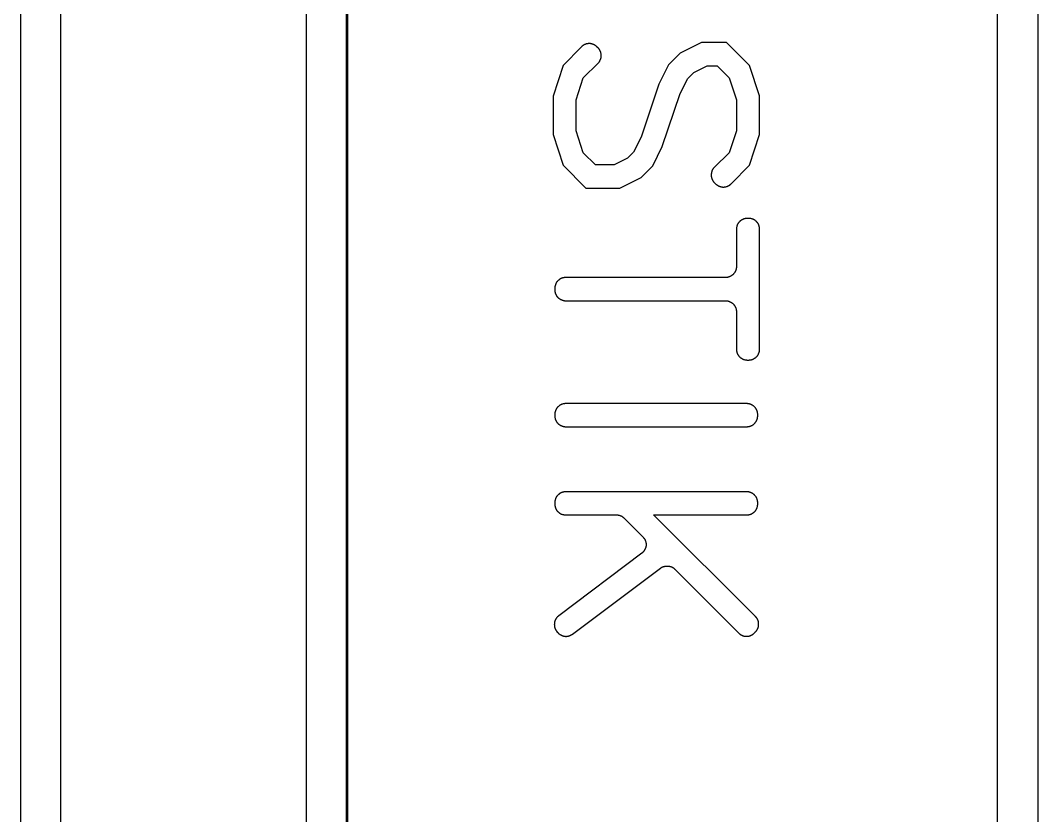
# Model space of a CAD drawing. Header units: millimetres. Extents: x 1422 to 6060, y -58 to 3182.
# Drawn here: x 3593.7 to 3719.1, y 373.4 to 471.4 of the extents above; entities that cross this region are included whole.
import ezdxf

# ---------------------------------------------------------------- set-up
doc = ezdxf.new("R2010")
doc.units = ezdxf.units.MM
doc.header["$MEASUREMENT"] = 0
doc.layers.add('Utwórz2D linie widoczne', color=7, linetype='Continuous', true_color=0x000000)

msp = doc.modelspace()

# ---------------------------------------------------------------- linework, layer by layer
at = {"layer": 'Utwórz2D linie widoczne'}
for p, q in [((3714.06, 650.34), (3714.06, 280.34)), ((3719.06, 650.34), (3719.06, 280.34)), ((3628.91, 632.34), (3628.91, 298.34)), ((3633.91, 298.34), (3633.91, 632.34)), ((3634.06, 298.34), (3634.06, 632.34)), ((3593.71, 587.34), (3593.71, 343.34)), ((3598.71, 343.34), (3598.71, 587.34)), ((3662.84, 468.14), (3660.58, 465.84)), ((3662.88, 468.17), (3662.84, 468.14)), ((3662.91, 468.2), (3662.88, 468.17)), ((3662.95, 468.23), (3662.91, 468.2)), ((3662.98, 468.26), (3662.95, 468.23)), ((3663.02, 468.29), (3662.98, 468.26)), ((3663.06, 468.31), (3663.02, 468.29)), ((3663.1, 468.34), (3663.06, 468.31)), ((3663.14, 468.36), (3663.1, 468.34)), ((3663.18, 468.38), (3663.14, 468.36)), ((3663.22, 468.4), (3663.18, 468.38)), ((3663.26, 468.42), (3663.22, 468.4)), ((3663.3, 468.44), (3663.26, 468.42)), ((3663.35, 468.46), (3663.3, 468.44)), ((3663.39, 468.47), (3663.35, 468.46)), ((3663.44, 468.49), (3663.39, 468.47)), ((3663.48, 468.5), (3663.44, 468.49)), ((3663.53, 468.51), (3663.48, 468.5)), ((3663.57, 468.52), (3663.53, 468.51)), ((3663.62, 468.52), (3663.57, 468.52)), ((3663.66, 468.53), (3663.62, 468.52)), ((3663.71, 468.53), (3663.66, 468.53)), ((3663.76, 468.53), (3663.71, 468.53)), ((3663.8, 468.53), (3663.76, 468.53)), ((3663.85, 468.53), (3663.8, 468.53)), ((3663.9, 468.53), (3663.85, 468.53)), ((3663.94, 468.53), (3663.9, 468.53)), ((3663.99, 468.52), (3663.94, 468.53)), ((3664.03, 468.51), (3663.99, 468.52)), ((3664.08, 468.5), (3664.03, 468.51)), ((3664.13, 468.49), (3664.08, 468.5)), ((3664.17, 468.48), (3664.13, 468.49)), ((3664.21, 468.47), (3664.17, 468.48)), ((3664.26, 468.45), (3664.21, 468.47)), ((3664.3, 468.44), (3664.26, 468.45)), ((3664.34, 468.42), (3664.3, 468.44)), ((3664.39, 468.4), (3664.34, 468.42)), ((3664.43, 468.38), (3664.39, 468.4)), ((3664.47, 468.36), (3664.43, 468.38)), ((3664.51, 468.33), (3664.47, 468.36)), ((3664.55, 468.31), (3664.51, 468.33)), ((3664.59, 468.28), (3664.55, 468.31)), ((3664.62, 468.25), (3664.59, 468.28)), ((3664.66, 468.22), (3664.62, 468.25)), ((3664.69, 468.19), (3664.66, 468.22)), ((3664.73, 468.16), (3664.69, 468.19)), ((3664.87, 468.02), (3664.73, 468.16)), ((3664.91, 467.99), (3664.87, 468.02)), ((3664.94, 467.95), (3664.91, 467.99)), ((3664.97, 467.92), (3664.94, 467.95)), ((3665, 467.88), (3664.97, 467.92)), ((3665.03, 467.85), (3665, 467.88)), ((3665.05, 467.81), (3665.03, 467.85)), ((3665.08, 467.77), (3665.05, 467.81)), ((3665.1, 467.73), (3665.08, 467.77)), ((3665.13, 467.69), (3665.1, 467.73)), ((3665.15, 467.65), (3665.13, 467.69)), ((3665.17, 467.6), (3665.15, 467.65)), ((3665.19, 467.56), (3665.17, 467.6)), ((3665.2, 467.52), (3665.19, 467.56)), ((3677.65, 468.66), (3674.99, 467.36)), ((3680.73, 468.66), (3677.65, 468.66)), ((3683.54, 465.85), (3680.73, 468.66)), ((3665.04, 466.27), (3665.06, 466.31)), ((3665.06, 466.31), (3665.09, 466.35)), ((3665.09, 466.35), (3665.11, 466.39)), ((3665.11, 466.39), (3665.13, 466.43)), ((3665.13, 466.43), (3665.16, 466.48)), ((3665.16, 466.48), (3665.17, 466.52)), ((3665.17, 466.52), (3665.19, 466.56)), ((3665.19, 466.56), (3665.21, 466.6)), ((3665.22, 467.47), (3665.2, 467.52)), ((3665.21, 466.6), (3665.22, 466.65)), ((3665.23, 467.43), (3665.22, 467.47)), ((3665.22, 466.65), (3665.24, 466.69)), ((3665.24, 467.38), (3665.23, 467.43)), ((3665.25, 467.34), (3665.24, 467.38)), ((3665.24, 466.69), (3665.25, 466.74)), ((3665.26, 467.29), (3665.25, 467.34)), ((3665.25, 466.74), (3665.26, 466.78)), ((3665.27, 467.25), (3665.26, 467.29)), ((3665.26, 466.78), (3665.27, 466.83)), ((3665.28, 467.2), (3665.27, 467.25)), ((3665.27, 466.88), (3665.28, 466.92)), ((3665.27, 466.83), (3665.27, 466.88)), ((3665.28, 467.15), (3665.28, 467.2)), ((3665.28, 467.11), (3665.28, 467.15)), ((3665.29, 467.06), (3665.28, 467.11)), ((3665.28, 466.97), (3665.29, 467.02)), ((3665.28, 466.92), (3665.28, 466.97)), ((3665.29, 467.02), (3665.29, 467.06)), ((3674.99, 467.36), (3673.56, 465.93)), ((3660.58, 465.84), (3659.35, 462.07)), ((3663.07, 464.31), (3664.89, 466.1)), ((3664.89, 466.1), (3664.92, 466.13)), ((3664.92, 466.13), (3664.95, 466.16)), ((3664.95, 466.16), (3664.98, 466.2)), ((3664.98, 466.2), (3665.01, 466.24)), ((3665.01, 466.24), (3665.04, 466.27)), ((3673.56, 465.93), (3672.39, 463.53)), ((3676.69, 464.98), (3678.33, 465.81)), ((3678.33, 465.81), (3679.55, 465.81)), ((3679.55, 465.81), (3681.05, 464.31)), ((3684.8, 462.08), (3683.54, 465.85)), ((3662.18, 461.62), (3663.07, 464.31)), ((3674.99, 462.37), (3675.94, 464.22)), ((3675.94, 464.22), (3676.69, 464.98)), ((3681.05, 464.31), (3681.94, 461.62)), ((3672.39, 463.53), (3670.22, 457.01)), ((3659.35, 462.07), (3659.35, 457.32)), ((3662.18, 457.76), (3662.18, 461.62)), ((3672.81, 455.85), (3674.99, 462.37)), ((3681.94, 461.62), (3681.94, 457.76)), ((3684.8, 457.32), (3684.8, 462.08)), ((3663.07, 455.07), (3662.18, 457.76)), ((3681.94, 457.76), (3681.05, 455.08)), ((3659.35, 457.32), (3660.58, 453.56)), ((3670.22, 457.01), (3669.26, 455.16)), ((3683.54, 453.56), (3684.8, 457.32)), ((3664.57, 453.59), (3663.07, 455.07)), ((3669.26, 455.16), (3668.51, 454.41)), ((3671.64, 453.45), (3672.81, 455.85)), ((3681.05, 455.08), (3679.24, 453.3)), ((3668.51, 454.41), (3666.87, 453.59)), ((3660.58, 453.56), (3663.39, 450.72)), ((3666.87, 453.59), (3664.57, 453.59)), ((3670.22, 452.04), (3671.64, 453.45)), ((3678.85, 452.53), (3678.84, 452.49)), ((3678.86, 452.62), (3678.85, 452.58)), ((3678.85, 452.58), (3678.85, 452.53)), ((3678.87, 452.67), (3678.86, 452.62)), ((3678.89, 452.71), (3678.87, 452.67)), ((3678.9, 452.76), (3678.89, 452.71)), ((3678.91, 452.8), (3678.9, 452.76)), ((3678.93, 452.84), (3678.91, 452.8)), ((3678.95, 452.89), (3678.93, 452.84)), ((3678.97, 452.93), (3678.95, 452.89)), ((3678.99, 452.97), (3678.97, 452.93)), ((3679.01, 453.01), (3678.99, 452.97)), ((3679.04, 453.05), (3679.01, 453.01)), ((3679.06, 453.09), (3679.04, 453.05)), ((3679.09, 453.13), (3679.06, 453.09)), ((3679.11, 453.16), (3679.09, 453.13)), ((3679.14, 453.2), (3679.11, 453.16)), ((3679.17, 453.23), (3679.14, 453.2)), ((3679.2, 453.27), (3679.17, 453.23)), ((3679.24, 453.3), (3679.2, 453.27)), ((3681.28, 451.25), (3683.54, 453.56)), ((3667.56, 450.72), (3670.22, 452.04)), ((3678.84, 452.44), (3678.83, 452.39)), ((3678.83, 452.39), (3678.83, 452.35)), ((3678.83, 452.35), (3678.83, 452.3)), ((3678.83, 452.3), (3678.84, 452.26)), ((3678.84, 452.49), (3678.84, 452.44)), ((3678.84, 452.26), (3678.84, 452.21)), ((3678.84, 452.21), (3678.84, 452.16)), ((3678.84, 452.16), (3678.85, 452.12)), ((3678.85, 452.12), (3678.86, 452.07)), ((3678.86, 452.07), (3678.87, 452.03)), ((3678.87, 452.03), (3678.88, 451.98)), ((3678.88, 451.98), (3678.89, 451.94)), ((3678.89, 451.94), (3678.91, 451.9)), ((3678.91, 451.9), (3678.93, 451.85)), ((3678.93, 451.85), (3678.94, 451.81)), ((3678.94, 451.81), (3678.96, 451.77)), ((3678.96, 451.77), (3678.98, 451.73)), ((3678.98, 451.73), (3679, 451.69)), ((3679, 451.69), (3679.03, 451.65)), ((3679.03, 451.65), (3679.05, 451.61)), ((3679.05, 451.61), (3679.08, 451.57)), ((3679.08, 451.57), (3679.11, 451.53)), ((3679.11, 451.53), (3679.13, 451.49)), ((3679.13, 451.49), (3679.16, 451.46)), ((3679.16, 451.46), (3679.19, 451.43)), ((3679.19, 451.43), (3679.23, 451.39)), ((3679.23, 451.39), (3679.38, 451.24)), ((3663.39, 450.72), (3667.56, 450.72)), ((3679.38, 451.24), (3679.41, 451.21)), ((3679.41, 451.21), (3679.44, 451.18)), ((3679.44, 451.18), (3679.48, 451.15)), ((3679.48, 451.15), (3679.51, 451.12)), ((3679.51, 451.12), (3679.55, 451.09)), ((3679.55, 451.09), (3679.59, 451.07)), ((3679.59, 451.07), (3679.63, 451.04)), ((3679.63, 451.04), (3679.67, 451.02)), ((3679.67, 451.02), (3679.71, 451)), ((3679.71, 451), (3679.75, 450.98)), ((3679.75, 450.98), (3679.79, 450.96)), ((3679.79, 450.96), (3679.84, 450.94)), ((3679.84, 450.94), (3679.88, 450.93)), ((3679.88, 450.93), (3679.92, 450.91)), ((3679.92, 450.91), (3679.97, 450.9)), ((3679.97, 450.9), (3680.01, 450.89)), ((3680.01, 450.89), (3680.06, 450.88)), ((3680.06, 450.88), (3680.1, 450.87)), ((3680.1, 450.87), (3680.15, 450.86)), ((3680.15, 450.86), (3680.19, 450.86)), ((3680.19, 450.86), (3680.24, 450.85)), ((3680.24, 450.85), (3680.29, 450.85)), ((3680.29, 450.85), (3680.33, 450.85)), ((3680.33, 450.85), (3680.38, 450.85)), ((3680.38, 450.85), (3680.42, 450.85)), ((3680.42, 450.85), (3680.47, 450.86)), ((3680.47, 450.86), (3680.52, 450.86)), ((3680.52, 450.86), (3680.56, 450.87)), ((3680.56, 450.87), (3680.61, 450.88)), ((3680.61, 450.88), (3680.65, 450.89)), ((3680.65, 450.89), (3680.7, 450.9)), ((3680.7, 450.9), (3680.74, 450.92)), ((3680.74, 450.92), (3680.78, 450.93)), ((3680.78, 450.93), (3680.83, 450.95)), ((3680.83, 450.95), (3680.87, 450.96)), ((3680.87, 450.96), (3680.91, 450.98)), ((3680.91, 450.98), (3680.95, 451)), ((3680.95, 451), (3680.99, 451.03)), ((3680.99, 451.03), (3681.03, 451.05)), ((3681.03, 451.05), (3681.07, 451.08)), ((3681.07, 451.08), (3681.11, 451.1)), ((3681.11, 451.1), (3681.15, 451.13)), ((3681.15, 451.13), (3681.18, 451.16)), ((3681.18, 451.16), (3681.22, 451.19)), ((3681.22, 451.19), (3681.25, 451.22)), ((3681.25, 451.22), (3681.28, 451.25)), ((3682.09, 446.28), (3682.07, 446.23)), ((3682.12, 446.32), (3682.09, 446.28)), ((3682.14, 446.36), (3682.12, 446.32)), ((3682.17, 446.4), (3682.14, 446.36)), ((3682.19, 446.44), (3682.17, 446.4)), ((3682.22, 446.47), (3682.19, 446.44)), ((3682.25, 446.51), (3682.22, 446.47)), ((3682.28, 446.54), (3682.25, 446.51)), ((3682.31, 446.58), (3682.28, 446.54)), ((3682.35, 446.61), (3682.31, 446.58)), ((3682.38, 446.64), (3682.35, 446.61)), ((3682.42, 446.67), (3682.38, 446.64)), ((3682.45, 446.7), (3682.42, 446.67)), ((3682.49, 446.73), (3682.45, 446.7)), ((3682.53, 446.76), (3682.49, 446.73)), ((3682.57, 446.78), (3682.53, 446.76)), ((3682.61, 446.81), (3682.57, 446.78)), ((3682.65, 446.83), (3682.61, 446.81)), ((3682.69, 446.85), (3682.65, 446.83)), ((3682.73, 446.87), (3682.69, 446.85)), ((3682.78, 446.89), (3682.73, 446.87)), ((3682.82, 446.91), (3682.78, 446.89)), ((3682.87, 446.92), (3682.82, 446.91)), ((3682.91, 446.94), (3682.87, 446.92)), ((3682.96, 446.95), (3682.91, 446.94)), ((3683, 446.96), (3682.96, 446.95)), ((3683.05, 446.97), (3683, 446.96)), ((3683.09, 446.98), (3683.05, 446.97)), ((3683.14, 446.98), (3683.09, 446.98)), ((3683.19, 446.99), (3683.14, 446.98)), ((3683.23, 446.99), (3683.19, 446.99)), ((3683.28, 446.99), (3683.23, 446.99)), ((3683.46, 446.99), (3683.28, 446.99)), ((3683.5, 446.99), (3683.46, 446.99)), ((3683.55, 446.99), (3683.5, 446.99)), ((3683.6, 446.98), (3683.55, 446.99)), ((3683.64, 446.98), (3683.6, 446.98)), ((3683.69, 446.97), (3683.64, 446.98)), ((3683.73, 446.96), (3683.69, 446.97)), ((3683.78, 446.95), (3683.73, 446.96)), ((3683.82, 446.94), (3683.78, 446.95)), ((3683.86, 446.93), (3683.82, 446.94)), ((3683.91, 446.91), (3683.86, 446.93)), ((3683.95, 446.89), (3683.91, 446.91)), ((3683.99, 446.88), (3683.95, 446.89)), ((3684.04, 446.86), (3683.99, 446.88)), ((3684.08, 446.84), (3684.04, 446.86)), ((3684.12, 446.82), (3684.08, 446.84)), ((3684.16, 446.79), (3684.12, 446.82)), ((3684.19, 446.77), (3684.16, 446.79)), ((3684.23, 446.74), (3684.19, 446.77)), ((3684.27, 446.72), (3684.23, 446.74)), ((3684.31, 446.69), (3684.27, 446.72)), ((3684.34, 446.66), (3684.31, 446.69)), ((3684.37, 446.63), (3684.34, 446.66)), ((3684.41, 446.6), (3684.37, 446.63)), ((3684.44, 446.56), (3684.41, 446.6)), ((3684.47, 446.53), (3684.44, 446.56)), ((3684.5, 446.49), (3684.47, 446.53)), ((3684.53, 446.46), (3684.5, 446.49)), ((3684.56, 446.42), (3684.53, 446.46)), ((3684.58, 446.38), (3684.56, 446.42)), ((3684.61, 446.34), (3684.58, 446.38)), ((3684.63, 446.3), (3684.61, 446.34)), ((3684.65, 446.26), (3684.63, 446.3)), ((3684.67, 446.22), (3684.65, 446.26)), ((3681.95, 445.79), (3681.94, 445.74)), ((3681.94, 445.74), (3681.94, 445.69)), ((3681.94, 445.69), (3681.94, 445.65)), ((3681.94, 445.65), (3681.94, 441.04)), ((3681.96, 445.88), (3681.95, 445.83)), ((3681.95, 445.83), (3681.95, 445.79)), ((3681.97, 445.93), (3681.96, 445.88)), ((3681.98, 445.97), (3681.97, 445.93)), ((3681.99, 446.02), (3681.98, 445.97)), ((3682, 446.06), (3681.99, 446.02)), ((3682.02, 446.11), (3682, 446.06)), ((3682.04, 446.15), (3682.02, 446.11)), ((3682.05, 446.19), (3682.04, 446.15)), ((3682.07, 446.23), (3682.05, 446.19)), ((3684.69, 446.18), (3684.67, 446.22)), ((3684.71, 446.14), (3684.69, 446.18)), ((3684.72, 446.1), (3684.71, 446.14)), ((3684.74, 446.05), (3684.72, 446.1)), ((3684.75, 446.01), (3684.74, 446.05)), ((3684.76, 445.96), (3684.75, 446.01)), ((3684.77, 445.92), (3684.76, 445.96)), ((3684.78, 445.87), (3684.77, 445.92)), ((3684.79, 445.83), (3684.78, 445.87)), ((3684.79, 445.78), (3684.79, 445.83)), ((3684.8, 445.74), (3684.79, 445.78)), ((3684.8, 445.69), (3684.8, 445.74)), ((3684.8, 445.65), (3684.8, 445.69)), ((3684.8, 430.87), (3684.8, 445.65)), ((3681.42, 439.98), (3681.38, 439.96)), ((3681.46, 440.01), (3681.42, 439.98)), ((3681.49, 440.04), (3681.46, 440.01)), ((3681.53, 440.08), (3681.49, 440.04)), ((3681.56, 440.11), (3681.53, 440.08)), ((3681.59, 440.14), (3681.56, 440.11)), ((3681.62, 440.18), (3681.59, 440.14)), ((3681.65, 440.22), (3681.62, 440.18)), ((3681.68, 440.25), (3681.65, 440.22)), ((3681.71, 440.29), (3681.68, 440.25)), ((3681.73, 440.33), (3681.71, 440.29)), ((3681.76, 440.37), (3681.73, 440.33)), ((3681.78, 440.41), (3681.76, 440.37)), ((3681.8, 440.45), (3681.78, 440.41)), ((3681.82, 440.5), (3681.8, 440.45)), ((3681.84, 440.54), (3681.82, 440.5)), ((3681.86, 440.58), (3681.84, 440.54)), ((3681.87, 440.63), (3681.86, 440.58)), ((3681.89, 440.67), (3681.87, 440.63)), ((3681.9, 440.72), (3681.89, 440.67)), ((3681.91, 440.76), (3681.9, 440.72)), ((3681.92, 440.81), (3681.91, 440.76)), ((3681.93, 440.9), (3681.92, 440.86)), ((3681.92, 440.86), (3681.92, 440.81)), ((3681.94, 441), (3681.93, 440.95)), ((3681.93, 440.95), (3681.93, 440.9)), ((3681.94, 441.04), (3681.94, 441)), ((3659.61, 438.73), (3659.6, 438.68)), ((3659.63, 438.77), (3659.61, 438.73)), ((3659.64, 438.82), (3659.63, 438.77)), ((3659.66, 438.86), (3659.64, 438.82)), ((3659.68, 438.9), (3659.66, 438.86)), ((3659.7, 438.95), (3659.68, 438.9)), ((3659.72, 438.99), (3659.7, 438.95)), ((3659.74, 439.03), (3659.72, 438.99)), ((3659.76, 439.07), (3659.74, 439.03)), ((3659.79, 439.11), (3659.76, 439.07)), ((3659.82, 439.15), (3659.79, 439.11)), ((3659.85, 439.18), (3659.82, 439.15)), ((3659.87, 439.22), (3659.85, 439.18)), ((3659.91, 439.26), (3659.87, 439.22)), ((3659.94, 439.29), (3659.91, 439.26)), ((3659.97, 439.32), (3659.94, 439.29)), ((3660.01, 439.36), (3659.97, 439.32)), ((3660.04, 439.39), (3660.01, 439.36)), ((3660.08, 439.42), (3660.04, 439.39)), ((3660.11, 439.44), (3660.08, 439.42)), ((3660.15, 439.47), (3660.11, 439.44)), ((3660.19, 439.5), (3660.15, 439.47)), ((3660.23, 439.52), (3660.19, 439.5)), ((3660.27, 439.54), (3660.23, 439.52)), ((3660.31, 439.56), (3660.27, 439.54)), ((3660.36, 439.58), (3660.31, 439.56)), ((3660.4, 439.6), (3660.36, 439.58)), ((3660.44, 439.62), (3660.4, 439.6)), ((3660.49, 439.63), (3660.44, 439.62)), ((3660.53, 439.65), (3660.49, 439.63)), ((3660.58, 439.66), (3660.53, 439.65)), ((3660.62, 439.67), (3660.58, 439.66)), ((3660.67, 439.68), (3660.62, 439.67)), ((3660.72, 439.69), (3660.67, 439.68)), ((3660.76, 439.69), (3660.72, 439.69)), ((3660.81, 439.7), (3660.76, 439.69)), ((3660.86, 439.7), (3660.81, 439.7)), ((3660.9, 439.7), (3660.86, 439.7)), ((3680.6, 439.7), (3660.9, 439.7)), ((3680.64, 439.7), (3680.6, 439.7)), ((3680.69, 439.7), (3680.64, 439.7)), ((3680.74, 439.71), (3680.69, 439.7)), ((3680.78, 439.71), (3680.74, 439.71)), ((3680.83, 439.72), (3680.78, 439.71)), ((3680.87, 439.73), (3680.83, 439.72)), ((3680.92, 439.74), (3680.87, 439.73)), ((3680.97, 439.75), (3680.92, 439.74)), ((3681.01, 439.77), (3680.97, 439.75)), ((3681.05, 439.78), (3681.01, 439.77)), ((3681.1, 439.8), (3681.05, 439.78)), ((3681.14, 439.82), (3681.1, 439.8)), ((3681.18, 439.84), (3681.14, 439.82)), ((3681.23, 439.86), (3681.18, 439.84)), ((3681.27, 439.88), (3681.23, 439.86)), ((3681.31, 439.9), (3681.27, 439.88)), ((3681.35, 439.93), (3681.31, 439.9)), ((3681.38, 439.96), (3681.35, 439.93)), ((3659.57, 438.5), (3659.56, 438.45)), ((3659.56, 438.45), (3659.56, 438.4)), ((3659.56, 438.4), (3659.56, 438.36)), ((3659.56, 438.36), (3659.56, 438.18)), ((3659.56, 438.18), (3659.56, 438.13)), ((3659.56, 438.13), (3659.56, 438.09)), ((3659.56, 438.09), (3659.57, 438.04)), ((3659.58, 438.59), (3659.57, 438.54)), ((3659.57, 438.54), (3659.57, 438.5)), ((3659.57, 438.04), (3659.57, 438)), ((3659.57, 438), (3659.58, 437.95)), ((3659.59, 438.64), (3659.58, 438.59)), ((3659.58, 437.95), (3659.59, 437.91)), ((3659.6, 438.68), (3659.59, 438.64)), ((3659.59, 437.91), (3659.6, 437.86)), ((3659.6, 437.86), (3659.61, 437.82)), ((3659.61, 437.82), (3659.62, 437.77)), ((3659.62, 437.77), (3659.64, 437.73)), ((3659.64, 437.73), (3659.65, 437.69)), ((3659.65, 437.69), (3659.67, 437.64)), ((3659.67, 437.64), (3659.69, 437.6)), ((3659.69, 437.6), (3659.71, 437.56)), ((3659.71, 437.56), (3659.73, 437.52)), ((3659.73, 437.52), (3659.76, 437.48)), ((3659.76, 437.48), (3659.78, 437.44)), ((3659.78, 437.44), (3659.81, 437.41)), ((3659.81, 437.41), (3659.83, 437.37)), ((3659.83, 437.37), (3659.86, 437.33)), ((3659.86, 437.33), (3659.89, 437.3)), ((3659.89, 437.3), (3659.92, 437.26)), ((3659.92, 437.26), (3659.95, 437.23)), ((3659.95, 437.23), (3659.99, 437.2)), ((3659.99, 437.2), (3660.02, 437.17)), ((3660.02, 437.17), (3660.06, 437.14)), ((3660.06, 437.14), (3660.09, 437.11)), ((3660.09, 437.11), (3660.13, 437.08)), ((3660.13, 437.08), (3660.17, 437.06)), ((3660.17, 437.06), (3660.21, 437.03)), ((3660.21, 437.03), (3660.25, 437.01)), ((3660.25, 437.01), (3660.29, 436.99)), ((3660.29, 436.99), (3660.33, 436.97)), ((3660.33, 436.97), (3660.37, 436.95)), ((3660.37, 436.95), (3660.41, 436.93)), ((3660.41, 436.93), (3660.45, 436.91)), ((3660.45, 436.91), (3660.5, 436.9)), ((3660.5, 436.9), (3660.54, 436.89)), ((3660.54, 436.89), (3660.59, 436.88)), ((3660.59, 436.88), (3660.63, 436.86)), ((3660.63, 436.86), (3660.68, 436.86)), ((3660.68, 436.86), (3660.72, 436.85)), ((3660.72, 436.85), (3660.77, 436.84)), ((3660.77, 436.84), (3660.81, 436.84)), ((3660.81, 436.84), (3660.86, 436.84)), ((3660.86, 436.84), (3660.9, 436.84)), ((3660.9, 436.84), (3680.6, 436.84)), ((3680.6, 436.84), (3680.64, 436.84)), ((3680.64, 436.84), (3680.69, 436.83)), ((3680.69, 436.83), (3680.74, 436.83)), ((3680.74, 436.83), (3680.78, 436.82)), ((3680.78, 436.82), (3680.83, 436.82)), ((3680.83, 436.82), (3680.87, 436.81)), ((3680.87, 436.81), (3680.92, 436.8)), ((3680.92, 436.8), (3680.97, 436.78)), ((3680.97, 436.78), (3681.01, 436.77)), ((3681.01, 436.77), (3681.05, 436.76)), ((3681.05, 436.76), (3681.1, 436.74)), ((3681.1, 436.74), (3681.14, 436.72)), ((3681.14, 436.72), (3681.18, 436.7)), ((3681.18, 436.7), (3681.23, 436.68)), ((3681.23, 436.68), (3681.27, 436.66)), ((3681.27, 436.66), (3681.31, 436.63)), ((3681.31, 436.63), (3681.35, 436.61)), ((3681.35, 436.61), (3681.38, 436.58)), ((3681.38, 436.58), (3681.42, 436.55)), ((3681.42, 436.55), (3681.46, 436.52)), ((3681.46, 436.52), (3681.49, 436.49)), ((3681.49, 436.49), (3681.53, 436.46)), ((3681.53, 436.46), (3681.56, 436.43)), ((3681.56, 436.43), (3681.59, 436.39)), ((3681.59, 436.39), (3681.62, 436.36)), ((3681.62, 436.36), (3681.65, 436.32)), ((3681.65, 436.32), (3681.68, 436.28)), ((3681.68, 436.28), (3681.71, 436.25)), ((3681.71, 436.25), (3681.73, 436.21)), ((3681.73, 436.21), (3681.76, 436.17)), ((3681.76, 436.17), (3681.78, 436.12)), ((3681.78, 436.12), (3681.8, 436.08)), ((3681.8, 436.08), (3681.82, 436.04)), ((3681.82, 436.04), (3681.84, 436)), ((3681.84, 436), (3681.86, 435.95)), ((3681.86, 435.95), (3681.87, 435.91)), ((3681.87, 435.91), (3681.89, 435.86)), ((3681.89, 435.86), (3681.9, 435.82)), ((3681.9, 435.82), (3681.91, 435.77)), ((3681.91, 435.77), (3681.92, 435.73)), ((3681.92, 435.73), (3681.92, 435.68)), ((3681.92, 435.68), (3681.93, 435.63)), ((3681.93, 435.63), (3681.93, 435.59)), ((3681.93, 435.59), (3681.94, 435.54)), ((3681.94, 435.54), (3681.94, 435.49)), ((3681.94, 435.49), (3681.94, 430.87)), ((3681.94, 430.87), (3681.94, 430.83)), ((3681.94, 430.83), (3681.94, 430.78)), ((3681.94, 430.78), (3681.95, 430.73)), ((3681.95, 430.73), (3681.95, 430.69)), ((3681.95, 430.69), (3681.96, 430.64)), ((3681.96, 430.64), (3681.97, 430.6)), ((3681.97, 430.6), (3681.98, 430.55)), ((3681.98, 430.55), (3681.99, 430.5)), ((3681.99, 430.5), (3682, 430.46)), ((3682, 430.46), (3682.02, 430.42)), ((3682.02, 430.42), (3682.04, 430.37)), ((3682.04, 430.37), (3682.05, 430.33)), ((3682.05, 430.33), (3682.07, 430.29)), ((3682.07, 430.29), (3682.09, 430.24)), ((3682.09, 430.24), (3682.12, 430.2)), ((3682.12, 430.2), (3682.14, 430.16)), ((3682.14, 430.16), (3682.17, 430.12)), ((3682.17, 430.12), (3682.19, 430.09)), ((3682.19, 430.09), (3682.22, 430.05)), ((3682.22, 430.05), (3682.25, 430.01)), ((3682.25, 430.01), (3682.28, 429.98)), ((3682.28, 429.98), (3682.31, 429.94)), ((3684.42, 429.94), (3684.46, 429.98)), ((3684.46, 429.98), (3684.49, 430.01)), ((3684.49, 430.01), (3684.52, 430.05)), ((3684.52, 430.05), (3684.54, 430.09)), ((3684.54, 430.09), (3684.57, 430.12)), ((3684.57, 430.12), (3684.6, 430.16)), ((3684.6, 430.16), (3684.62, 430.2)), ((3684.62, 430.2), (3684.64, 430.24)), ((3684.64, 430.24), (3684.67, 430.29)), ((3684.67, 430.29), (3684.68, 430.33)), ((3684.68, 430.33), (3684.7, 430.37)), ((3684.7, 430.37), (3684.72, 430.42)), ((3684.72, 430.42), (3684.74, 430.46)), ((3684.74, 430.46), (3684.75, 430.5)), ((3684.75, 430.5), (3684.76, 430.55)), ((3684.76, 430.55), (3684.77, 430.6)), ((3684.77, 430.6), (3684.78, 430.64)), ((3684.78, 430.64), (3684.79, 430.69)), ((3684.79, 430.73), (3684.8, 430.78)), ((3684.79, 430.69), (3684.79, 430.73)), ((3684.8, 430.83), (3684.8, 430.87)), ((3684.8, 430.78), (3684.8, 430.83)), ((3682.31, 429.94), (3682.35, 429.91)), ((3682.35, 429.91), (3682.38, 429.88)), ((3682.38, 429.88), (3682.42, 429.85)), ((3682.42, 429.85), (3682.45, 429.82)), ((3682.45, 429.82), (3682.49, 429.79)), ((3682.49, 429.79), (3682.53, 429.76)), ((3682.53, 429.76), (3682.57, 429.74)), ((3682.57, 429.74), (3682.61, 429.71)), ((3682.61, 429.71), (3682.65, 429.69)), ((3682.65, 429.69), (3682.69, 429.67)), ((3682.69, 429.67), (3682.73, 429.65)), ((3682.73, 429.65), (3682.78, 429.63)), ((3682.78, 429.63), (3682.82, 429.61)), ((3682.82, 429.61), (3682.87, 429.6)), ((3682.87, 429.6), (3682.91, 429.58)), ((3682.91, 429.58), (3682.96, 429.57)), ((3682.96, 429.57), (3683, 429.56)), ((3683, 429.56), (3683.05, 429.55)), ((3683.05, 429.55), (3683.09, 429.55)), ((3683.09, 429.55), (3683.14, 429.54)), ((3683.14, 429.54), (3683.19, 429.54)), ((3683.19, 429.54), (3683.23, 429.53)), ((3683.23, 429.53), (3683.28, 429.53)), ((3683.28, 429.53), (3683.46, 429.53)), ((3683.46, 429.53), (3683.51, 429.53)), ((3683.51, 429.53), (3683.55, 429.54)), ((3683.55, 429.54), (3683.6, 429.54)), ((3683.6, 429.54), (3683.65, 429.55)), ((3683.65, 429.55), (3683.69, 429.55)), ((3683.69, 429.55), (3683.74, 429.56)), ((3683.74, 429.56), (3683.78, 429.57)), ((3683.78, 429.57), (3683.83, 429.58)), ((3683.83, 429.58), (3683.87, 429.6)), ((3683.87, 429.6), (3683.92, 429.61)), ((3683.92, 429.61), (3683.96, 429.63)), ((3683.96, 429.63), (3684, 429.65)), ((3684, 429.65), (3684.05, 429.67)), ((3684.05, 429.67), (3684.09, 429.69)), ((3684.09, 429.69), (3684.13, 429.71)), ((3684.13, 429.71), (3684.17, 429.74)), ((3684.17, 429.74), (3684.21, 429.76)), ((3684.21, 429.76), (3684.25, 429.79)), ((3684.25, 429.79), (3684.29, 429.82)), ((3684.29, 429.82), (3684.32, 429.85)), ((3684.32, 429.85), (3684.36, 429.88)), ((3684.36, 429.88), (3684.39, 429.91)), ((3684.39, 429.91), (3684.42, 429.94)), ((3659.91, 423.72), (3659.87, 423.68)), ((3659.94, 423.75), (3659.91, 423.72)), ((3659.97, 423.78), (3659.94, 423.75)), ((3660.01, 423.82), (3659.97, 423.78)), ((3660.04, 423.85), (3660.01, 423.82)), ((3660.08, 423.88), (3660.04, 423.85)), ((3660.11, 423.9), (3660.08, 423.88)), ((3660.15, 423.93), (3660.11, 423.9)), ((3660.19, 423.96), (3660.15, 423.93)), ((3660.23, 423.98), (3660.19, 423.96)), ((3660.27, 424), (3660.23, 423.98)), ((3660.31, 424.02), (3660.27, 424)), ((3660.36, 424.04), (3660.31, 424.02)), ((3660.4, 424.06), (3660.36, 424.04)), ((3660.44, 424.08), (3660.4, 424.06)), ((3660.49, 424.09), (3660.44, 424.08)), ((3660.53, 424.11), (3660.49, 424.09)), ((3660.58, 424.12), (3660.53, 424.11)), ((3660.62, 424.13), (3660.58, 424.12)), ((3660.67, 424.14), (3660.62, 424.13)), ((3660.72, 424.15), (3660.67, 424.14)), ((3660.76, 424.15), (3660.72, 424.15)), ((3660.81, 424.16), (3660.76, 424.15)), ((3660.86, 424.16), (3660.81, 424.16)), ((3660.9, 424.16), (3660.86, 424.16)), ((3683.22, 424.16), (3660.9, 424.16)), ((3683.27, 424.16), (3683.22, 424.16)), ((3683.31, 424.16), (3683.27, 424.16)), ((3683.36, 424.15), (3683.31, 424.16)), ((3683.41, 424.15), (3683.36, 424.15)), ((3683.45, 424.14), (3683.41, 424.15)), ((3683.5, 424.13), (3683.45, 424.14)), ((3683.54, 424.12), (3683.5, 424.13)), ((3683.59, 424.11), (3683.54, 424.12)), ((3683.63, 424.09), (3683.59, 424.11)), ((3683.68, 424.08), (3683.63, 424.09)), ((3683.72, 424.06), (3683.68, 424.08)), ((3683.76, 424.04), (3683.72, 424.06)), ((3683.81, 424.02), (3683.76, 424.04)), ((3683.85, 424), (3683.81, 424.02)), ((3683.89, 423.98), (3683.85, 424)), ((3683.93, 423.96), (3683.89, 423.98)), ((3683.97, 423.93), (3683.93, 423.96)), ((3684.01, 423.9), (3683.97, 423.93)), ((3684.04, 423.88), (3684.01, 423.9)), ((3684.08, 423.85), (3684.04, 423.88)), ((3684.12, 423.82), (3684.08, 423.85)), ((3684.15, 423.78), (3684.12, 423.82)), ((3684.18, 423.75), (3684.15, 423.78)), ((3684.22, 423.72), (3684.18, 423.75)), ((3684.25, 423.68), (3684.22, 423.72)), ((3659.57, 422.96), (3659.56, 422.91)), ((3659.56, 422.91), (3659.56, 422.87)), ((3659.56, 422.87), (3659.56, 422.82)), ((3659.56, 422.82), (3659.56, 422.65)), ((3659.56, 422.65), (3659.56, 422.61)), ((3659.56, 422.61), (3659.56, 422.56)), ((3659.56, 422.56), (3659.57, 422.52)), ((3659.58, 423.05), (3659.57, 423)), ((3659.57, 423), (3659.57, 422.96)), ((3659.57, 422.52), (3659.57, 422.47)), ((3659.57, 422.47), (3659.58, 422.43)), ((3659.59, 423.1), (3659.58, 423.05)), ((3659.6, 423.14), (3659.59, 423.1)), ((3659.61, 423.19), (3659.6, 423.14)), ((3659.63, 423.23), (3659.61, 423.19)), ((3659.64, 423.28), (3659.63, 423.23)), ((3659.66, 423.32), (3659.64, 423.28)), ((3659.68, 423.36), (3659.66, 423.32)), ((3659.7, 423.41), (3659.68, 423.36)), ((3659.72, 423.45), (3659.7, 423.41)), ((3659.74, 423.49), (3659.72, 423.45)), ((3659.76, 423.53), (3659.74, 423.49)), ((3659.79, 423.57), (3659.76, 423.53)), ((3659.82, 423.61), (3659.79, 423.57)), ((3659.85, 423.64), (3659.82, 423.61)), ((3659.87, 423.68), (3659.85, 423.64)), ((3684.28, 423.64), (3684.25, 423.68)), ((3684.3, 423.61), (3684.28, 423.64)), ((3684.33, 423.57), (3684.3, 423.61)), ((3684.36, 423.53), (3684.33, 423.57)), ((3684.38, 423.49), (3684.36, 423.53)), ((3684.4, 423.45), (3684.38, 423.49)), ((3684.42, 423.41), (3684.4, 423.45)), ((3684.44, 423.36), (3684.42, 423.41)), ((3684.46, 423.32), (3684.44, 423.36)), ((3684.48, 423.28), (3684.46, 423.32)), ((3684.49, 423.23), (3684.48, 423.28)), ((3684.51, 423.19), (3684.49, 423.23)), ((3684.52, 423.14), (3684.51, 423.19)), ((3684.53, 423.1), (3684.52, 423.14)), ((3684.54, 423.05), (3684.53, 423.1)), ((3684.55, 423), (3684.54, 423.05)), ((3684.54, 422.43), (3684.55, 422.47)), ((3684.55, 422.96), (3684.55, 423)), ((3684.56, 422.91), (3684.55, 422.96)), ((3684.55, 422.52), (3684.56, 422.56)), ((3684.55, 422.47), (3684.55, 422.52)), ((3684.56, 422.87), (3684.56, 422.91)), ((3684.56, 422.82), (3684.56, 422.87)), ((3684.56, 422.65), (3684.56, 422.82)), ((3684.56, 422.61), (3684.56, 422.65)), ((3684.56, 422.56), (3684.56, 422.61)), ((3659.58, 422.43), (3659.59, 422.38)), ((3659.59, 422.38), (3659.6, 422.34)), ((3659.6, 422.34), (3659.61, 422.29)), ((3659.61, 422.29), (3659.62, 422.25)), ((3659.62, 422.25), (3659.64, 422.2)), ((3659.64, 422.2), (3659.65, 422.16)), ((3659.65, 422.16), (3659.67, 422.12)), ((3659.67, 422.12), (3659.69, 422.08)), ((3659.69, 422.08), (3659.71, 422.04)), ((3659.71, 422.04), (3659.73, 422)), ((3659.73, 422), (3659.76, 421.96)), ((3659.76, 421.96), (3659.78, 421.92)), ((3659.78, 421.92), (3659.81, 421.88)), ((3659.81, 421.88), (3659.83, 421.84)), ((3659.83, 421.84), (3659.86, 421.81)), ((3659.86, 421.81), (3659.89, 421.77)), ((3659.89, 421.77), (3659.92, 421.74)), ((3659.92, 421.74), (3659.95, 421.7)), ((3659.95, 421.7), (3659.99, 421.67)), ((3659.99, 421.67), (3660.02, 421.64)), ((3660.02, 421.64), (3660.06, 421.61)), ((3660.06, 421.61), (3660.09, 421.58)), ((3660.09, 421.58), (3660.13, 421.56)), ((3660.13, 421.56), (3660.17, 421.53)), ((3660.17, 421.53), (3660.21, 421.51)), ((3660.21, 421.51), (3660.25, 421.48)), ((3660.25, 421.48), (3660.29, 421.46)), ((3660.29, 421.46), (3660.33, 421.44)), ((3660.33, 421.44), (3660.37, 421.42)), ((3660.37, 421.42), (3660.41, 421.41)), ((3660.41, 421.41), (3660.45, 421.39)), ((3660.45, 421.39), (3660.5, 421.37)), ((3660.5, 421.37), (3660.54, 421.36)), ((3660.54, 421.36), (3660.59, 421.35)), ((3660.59, 421.35), (3660.63, 421.34)), ((3660.63, 421.34), (3660.68, 421.33)), ((3660.68, 421.33), (3660.72, 421.32)), ((3660.72, 421.32), (3660.77, 421.32)), ((3660.77, 421.32), (3660.81, 421.31)), ((3660.81, 421.31), (3660.86, 421.31)), ((3660.86, 421.31), (3660.9, 421.31)), ((3660.9, 421.31), (3683.22, 421.31)), ((3683.22, 421.31), (3683.26, 421.31)), ((3683.26, 421.31), (3683.31, 421.31)), ((3683.31, 421.31), (3683.36, 421.32)), ((3683.36, 421.32), (3683.4, 421.32)), ((3683.4, 421.32), (3683.45, 421.33)), ((3683.45, 421.33), (3683.49, 421.34)), ((3683.49, 421.34), (3683.54, 421.35)), ((3683.54, 421.35), (3683.58, 421.36)), ((3683.58, 421.36), (3683.62, 421.37)), ((3683.62, 421.37), (3683.67, 421.39)), ((3683.67, 421.39), (3683.71, 421.41)), ((3683.71, 421.41), (3683.75, 421.42)), ((3683.75, 421.42), (3683.79, 421.44)), ((3683.79, 421.44), (3683.84, 421.46)), ((3683.84, 421.46), (3683.88, 421.48)), ((3683.88, 421.48), (3683.92, 421.51)), ((3683.92, 421.51), (3683.95, 421.53)), ((3683.95, 421.53), (3683.99, 421.56)), ((3683.99, 421.56), (3684.03, 421.58)), ((3684.03, 421.58), (3684.07, 421.61)), ((3684.07, 421.61), (3684.1, 421.64)), ((3684.1, 421.64), (3684.13, 421.67)), ((3684.13, 421.67), (3684.17, 421.7)), ((3684.17, 421.7), (3684.2, 421.74)), ((3684.2, 421.74), (3684.23, 421.77)), ((3684.23, 421.77), (3684.26, 421.81)), ((3684.26, 421.81), (3684.29, 421.84)), ((3684.29, 421.84), (3684.31, 421.88)), ((3684.31, 421.88), (3684.34, 421.92)), ((3684.34, 421.92), (3684.37, 421.96)), ((3684.37, 421.96), (3684.39, 422)), ((3684.39, 422), (3684.41, 422.04)), ((3684.41, 422.04), (3684.43, 422.08)), ((3684.43, 422.08), (3684.45, 422.12)), ((3684.45, 422.12), (3684.47, 422.16)), ((3684.47, 422.16), (3684.48, 422.2)), ((3684.48, 422.2), (3684.5, 422.25)), ((3684.5, 422.25), (3684.51, 422.29)), ((3684.51, 422.29), (3684.52, 422.34)), ((3684.52, 422.34), (3684.53, 422.38)), ((3684.53, 422.38), (3684.54, 422.43)), ((3659.64, 412.4), (3659.63, 412.36)), ((3659.66, 412.45), (3659.64, 412.4)), ((3659.68, 412.49), (3659.66, 412.45)), ((3659.7, 412.53), (3659.68, 412.49)), ((3659.72, 412.57), (3659.7, 412.53)), ((3659.74, 412.62), (3659.72, 412.57)), ((3659.76, 412.66), (3659.74, 412.62)), ((3659.79, 412.69), (3659.76, 412.66)), ((3659.82, 412.73), (3659.79, 412.69)), ((3659.85, 412.77), (3659.82, 412.73)), ((3659.87, 412.81), (3659.85, 412.77)), ((3659.91, 412.84), (3659.87, 412.81)), ((3659.94, 412.88), (3659.91, 412.84)), ((3659.97, 412.91), (3659.94, 412.88)), ((3660.01, 412.94), (3659.97, 412.91)), ((3660.04, 412.97), (3660.01, 412.94)), ((3660.08, 413), (3660.04, 412.97)), ((3660.11, 413.03), (3660.08, 413)), ((3660.15, 413.06), (3660.11, 413.03)), ((3660.19, 413.08), (3660.15, 413.06)), ((3660.23, 413.11), (3660.19, 413.08)), ((3660.27, 413.13), (3660.23, 413.11)), ((3660.31, 413.15), (3660.27, 413.13)), ((3660.36, 413.17), (3660.31, 413.15)), ((3660.4, 413.19), (3660.36, 413.17)), ((3660.44, 413.21), (3660.4, 413.19)), ((3660.49, 413.22), (3660.44, 413.21)), ((3660.53, 413.23), (3660.49, 413.22)), ((3660.58, 413.25), (3660.53, 413.23)), ((3660.62, 413.26), (3660.58, 413.25)), ((3660.67, 413.27), (3660.62, 413.26)), ((3660.72, 413.27), (3660.67, 413.27)), ((3660.76, 413.28), (3660.72, 413.27)), ((3660.81, 413.28), (3660.76, 413.28)), ((3660.86, 413.29), (3660.81, 413.28)), ((3660.9, 413.29), (3660.86, 413.29)), ((3683.22, 413.29), (3660.9, 413.29)), ((3683.27, 413.29), (3683.22, 413.29)), ((3683.31, 413.28), (3683.27, 413.29)), ((3683.36, 413.28), (3683.31, 413.28)), ((3683.41, 413.27), (3683.36, 413.28)), ((3683.45, 413.27), (3683.41, 413.27)), ((3683.5, 413.26), (3683.45, 413.27)), ((3683.54, 413.25), (3683.5, 413.26)), ((3683.59, 413.23), (3683.54, 413.25)), ((3683.63, 413.22), (3683.59, 413.23)), ((3683.68, 413.21), (3683.63, 413.22)), ((3683.72, 413.19), (3683.68, 413.21)), ((3683.76, 413.17), (3683.72, 413.19)), ((3683.81, 413.15), (3683.76, 413.17)), ((3683.85, 413.13), (3683.81, 413.15)), ((3683.89, 413.11), (3683.85, 413.13)), ((3683.93, 413.08), (3683.89, 413.11)), ((3683.97, 413.06), (3683.93, 413.08)), ((3684.01, 413.03), (3683.97, 413.06)), ((3684.04, 413), (3684.01, 413.03)), ((3684.08, 412.97), (3684.04, 413)), ((3684.12, 412.94), (3684.08, 412.97)), ((3684.15, 412.91), (3684.12, 412.94)), ((3684.18, 412.88), (3684.15, 412.91)), ((3684.22, 412.84), (3684.18, 412.88)), ((3684.25, 412.81), (3684.22, 412.84)), ((3684.28, 412.77), (3684.25, 412.81)), ((3684.3, 412.73), (3684.28, 412.77)), ((3684.33, 412.69), (3684.3, 412.73)), ((3684.36, 412.66), (3684.33, 412.69)), ((3684.38, 412.62), (3684.36, 412.66)), ((3684.4, 412.57), (3684.38, 412.62)), ((3684.42, 412.53), (3684.4, 412.57)), ((3684.44, 412.49), (3684.42, 412.53)), ((3684.46, 412.45), (3684.44, 412.49)), ((3684.48, 412.4), (3684.46, 412.45)), ((3684.49, 412.36), (3684.48, 412.4)), ((3659.57, 412.08), (3659.56, 412.04)), ((3659.56, 412.04), (3659.56, 411.99)), ((3659.56, 411.99), (3659.56, 411.94)), ((3659.56, 411.94), (3659.56, 411.78)), ((3659.56, 411.78), (3659.56, 411.73)), ((3659.56, 411.73), (3659.56, 411.69)), ((3659.56, 411.69), (3659.57, 411.64)), ((3659.58, 412.18), (3659.57, 412.13)), ((3659.57, 412.13), (3659.57, 412.08)), ((3659.57, 411.64), (3659.57, 411.59)), ((3659.57, 411.59), (3659.58, 411.55)), ((3659.59, 412.22), (3659.58, 412.18)), ((3659.58, 411.55), (3659.59, 411.5)), ((3659.6, 412.27), (3659.59, 412.22)), ((3659.59, 411.5), (3659.6, 411.46)), ((3659.61, 412.31), (3659.6, 412.27)), ((3659.6, 411.46), (3659.61, 411.41)), ((3659.63, 412.36), (3659.61, 412.31)), ((3659.61, 411.41), (3659.63, 411.37)), ((3659.63, 411.37), (3659.64, 411.32)), ((3659.64, 411.32), (3659.66, 411.28)), ((3659.66, 411.28), (3659.68, 411.23)), ((3659.68, 411.23), (3659.7, 411.19)), ((3659.7, 411.19), (3659.72, 411.15)), ((3659.72, 411.15), (3659.74, 411.11)), ((3684.38, 411.11), (3684.4, 411.15)), ((3684.4, 411.15), (3684.42, 411.19)), ((3684.42, 411.19), (3684.44, 411.23)), ((3684.44, 411.23), (3684.46, 411.28)), ((3684.46, 411.28), (3684.48, 411.32)), ((3684.48, 411.32), (3684.49, 411.37)), ((3684.51, 412.31), (3684.49, 412.36)), ((3684.49, 411.37), (3684.51, 411.41)), ((3684.52, 412.27), (3684.51, 412.31)), ((3684.51, 411.41), (3684.52, 411.46)), ((3684.53, 412.22), (3684.52, 412.27)), ((3684.52, 411.46), (3684.53, 411.5)), ((3684.54, 412.18), (3684.53, 412.22)), ((3684.53, 411.5), (3684.54, 411.55)), ((3684.55, 412.13), (3684.54, 412.18)), ((3684.54, 411.55), (3684.55, 411.59)), ((3684.55, 412.08), (3684.55, 412.13)), ((3684.56, 412.04), (3684.55, 412.08)), ((3684.55, 411.64), (3684.56, 411.69)), ((3684.55, 411.59), (3684.55, 411.64)), ((3684.56, 411.99), (3684.56, 412.04)), ((3684.56, 411.94), (3684.56, 411.99)), ((3684.56, 411.78), (3684.56, 411.94)), ((3684.56, 411.73), (3684.56, 411.78)), ((3684.56, 411.69), (3684.56, 411.73)), ((3659.74, 411.11), (3659.76, 411.07)), ((3659.76, 411.07), (3659.79, 411.03)), ((3659.79, 411.03), (3659.82, 410.99)), ((3659.82, 410.99), (3659.85, 410.95)), ((3659.85, 410.95), (3659.87, 410.92)), ((3659.87, 410.92), (3659.91, 410.88)), ((3659.91, 410.88), (3659.94, 410.85)), ((3659.94, 410.85), (3659.97, 410.81)), ((3659.97, 410.81), (3660.01, 410.78)), ((3660.01, 410.78), (3660.04, 410.75)), ((3660.04, 410.75), (3660.08, 410.72)), ((3660.08, 410.72), (3660.11, 410.69)), ((3660.11, 410.69), (3660.15, 410.67)), ((3660.15, 410.67), (3660.19, 410.64)), ((3660.19, 410.64), (3660.23, 410.62)), ((3660.23, 410.62), (3660.27, 410.59)), ((3660.27, 410.59), (3660.31, 410.57)), ((3660.31, 410.57), (3660.36, 410.55)), ((3660.36, 410.55), (3660.4, 410.54)), ((3660.4, 410.54), (3660.44, 410.52)), ((3660.44, 410.52), (3660.49, 410.5)), ((3660.49, 410.5), (3660.53, 410.49)), ((3660.53, 410.49), (3660.58, 410.48)), ((3660.58, 410.48), (3660.62, 410.47)), ((3660.62, 410.47), (3660.67, 410.46)), ((3660.67, 410.46), (3660.72, 410.45)), ((3660.72, 410.45), (3660.76, 410.45)), ((3660.76, 410.45), (3660.81, 410.44)), ((3660.81, 410.44), (3660.86, 410.44)), ((3660.86, 410.44), (3660.9, 410.44)), ((3660.9, 410.44), (3667.15, 410.44)), ((3667.15, 410.44), (3667.2, 410.44)), ((3667.2, 410.44), (3667.24, 410.43)), ((3667.24, 410.43), (3667.29, 410.43)), ((3667.29, 410.43), (3667.34, 410.43)), ((3667.34, 410.43), (3667.38, 410.42)), ((3667.38, 410.42), (3667.43, 410.41)), ((3667.43, 410.41), (3667.47, 410.4)), ((3667.47, 410.4), (3667.51, 410.39)), ((3667.51, 410.39), (3667.56, 410.37)), ((3667.56, 410.37), (3667.6, 410.36)), ((3667.6, 410.36), (3667.64, 410.34)), ((3667.64, 410.34), (3667.69, 410.33)), ((3667.69, 410.33), (3667.73, 410.31)), ((3667.73, 410.31), (3667.77, 410.29)), ((3667.77, 410.29), (3667.81, 410.27)), ((3667.81, 410.27), (3667.85, 410.24)), ((3667.85, 410.24), (3667.89, 410.22)), ((3667.89, 410.22), (3667.93, 410.19)), ((3667.93, 410.19), (3667.96, 410.17)), ((3667.96, 410.17), (3668, 410.14)), ((3668, 410.14), (3668.03, 410.11)), ((3668.03, 410.11), (3668.07, 410.08)), ((3668.07, 410.08), (3668.1, 410.04)), ((3668.1, 410.04), (3670.41, 407.73)), ((3671.74, 410.44), (3683.22, 410.44)), ((3684.28, 397.92), (3671.74, 410.44)), ((3683.22, 410.44), (3683.27, 410.44)), ((3683.27, 410.44), (3683.31, 410.44)), ((3683.31, 410.44), (3683.36, 410.45)), ((3683.36, 410.45), (3683.41, 410.45)), ((3683.41, 410.45), (3683.45, 410.46)), ((3683.45, 410.46), (3683.5, 410.47)), ((3683.5, 410.47), (3683.54, 410.48)), ((3683.54, 410.48), (3683.59, 410.49)), ((3683.59, 410.49), (3683.63, 410.5)), ((3683.63, 410.5), (3683.68, 410.52)), ((3683.68, 410.52), (3683.72, 410.54)), ((3683.72, 410.54), (3683.76, 410.55)), ((3683.76, 410.55), (3683.81, 410.57)), ((3683.81, 410.57), (3683.85, 410.59)), ((3683.85, 410.59), (3683.89, 410.62)), ((3683.89, 410.62), (3683.93, 410.64)), ((3683.93, 410.64), (3683.97, 410.67)), ((3683.97, 410.67), (3684.01, 410.69)), ((3684.01, 410.69), (3684.04, 410.72)), ((3684.04, 410.72), (3684.08, 410.75)), ((3684.08, 410.75), (3684.12, 410.78)), ((3684.12, 410.78), (3684.15, 410.81)), ((3684.15, 410.81), (3684.18, 410.85)), ((3684.18, 410.85), (3684.22, 410.88)), ((3684.22, 410.88), (3684.25, 410.92)), ((3684.25, 410.92), (3684.28, 410.95)), ((3684.28, 410.95), (3684.3, 410.99)), ((3684.3, 410.99), (3684.33, 411.03)), ((3684.33, 411.03), (3684.36, 411.07)), ((3684.36, 411.07), (3684.38, 411.11)), ((3670.41, 407.73), (3670.45, 407.7)), ((3670.45, 407.7), (3670.48, 407.66)), ((3670.48, 407.66), (3670.51, 407.63)), ((3670.51, 407.63), (3670.54, 407.59)), ((3670.54, 407.59), (3670.56, 407.56)), ((3670.56, 407.56), (3670.59, 407.52)), ((3670.59, 407.52), (3670.61, 407.48)), ((3670.61, 407.48), (3670.64, 407.44)), ((3670.64, 407.44), (3670.66, 407.4)), ((3670.66, 407.4), (3670.68, 407.36)), ((3670.66, 406.16), (3670.63, 406.12)), ((3670.68, 406.2), (3670.66, 406.16)), ((3670.68, 407.36), (3670.7, 407.32)), ((3670.7, 406.24), (3670.68, 406.2)), ((3670.7, 407.32), (3670.71, 407.27)), ((3670.71, 406.29), (3670.7, 406.24)), ((3670.71, 407.27), (3670.73, 407.23)), ((3670.73, 406.33), (3670.71, 406.29)), ((3670.73, 407.23), (3670.75, 407.19)), ((3670.74, 406.37), (3670.73, 406.33)), ((3670.76, 406.42), (3670.74, 406.37)), ((3670.75, 407.19), (3670.76, 407.14)), ((3670.76, 407.14), (3670.77, 407.1)), ((3670.77, 406.46), (3670.76, 406.42)), ((3670.77, 407.1), (3670.78, 407.05)), ((3670.78, 406.51), (3670.77, 406.46)), ((3670.78, 407.05), (3670.79, 407.01)), ((3670.79, 406.55), (3670.78, 406.51)), ((3670.79, 407.01), (3670.8, 406.96)), ((3670.8, 406.6), (3670.79, 406.55)), ((3670.8, 406.96), (3670.8, 406.92)), ((3670.8, 406.92), (3670.81, 406.87)), ((3670.81, 406.73), (3670.8, 406.69)), ((3670.8, 406.69), (3670.8, 406.64)), ((3670.8, 406.64), (3670.8, 406.6)), ((3670.81, 406.87), (3670.81, 406.83)), ((3670.81, 406.83), (3670.81, 406.78)), ((3670.81, 406.78), (3670.81, 406.73)), ((3670.27, 405.71), (3660.04, 398.01)), ((3670.31, 405.74), (3670.27, 405.71)), ((3670.34, 405.77), (3670.31, 405.74)), ((3670.38, 405.8), (3670.34, 405.77)), ((3670.41, 405.83), (3670.38, 405.8)), ((3670.44, 405.86), (3670.41, 405.83)), ((3670.47, 405.9), (3670.44, 405.86)), ((3670.5, 405.93), (3670.47, 405.9)), ((3670.53, 405.97), (3670.5, 405.93)), ((3670.56, 406), (3670.53, 405.97)), ((3670.59, 406.04), (3670.56, 406)), ((3670.61, 406.08), (3670.59, 406.04)), ((3670.63, 406.12), (3670.61, 406.08)), ((3661.75, 395.74), (3672.6, 403.88)), ((3672.6, 403.88), (3672.63, 403.9)), ((3672.63, 403.9), (3672.67, 403.93)), ((3672.67, 403.93), (3672.71, 403.95)), ((3672.71, 403.95), (3672.75, 403.98)), ((3672.75, 403.98), (3672.79, 404)), ((3672.79, 404), (3672.84, 404.02)), ((3672.84, 404.02), (3672.88, 404.04)), ((3672.88, 404.04), (3672.92, 404.06)), ((3672.92, 404.06), (3672.97, 404.07)), ((3672.97, 404.07), (3673.01, 404.09)), ((3673.01, 404.09), (3673.06, 404.1)), ((3673.06, 404.1), (3673.1, 404.11)), ((3673.1, 404.11), (3673.15, 404.12)), ((3673.15, 404.12), (3673.19, 404.13)), ((3673.19, 404.13), (3673.24, 404.13)), ((3673.24, 404.13), (3673.29, 404.14)), ((3673.29, 404.14), (3673.33, 404.14)), ((3673.33, 404.14), (3673.38, 404.14)), ((3673.38, 404.14), (3673.43, 404.14)), ((3673.43, 404.14), (3673.47, 404.14)), ((3673.47, 404.14), (3673.52, 404.14)), ((3673.52, 404.14), (3673.57, 404.13)), ((3673.57, 404.13), (3673.61, 404.13)), ((3673.61, 404.13), (3673.66, 404.12)), ((3673.66, 404.12), (3673.7, 404.11)), ((3673.7, 404.11), (3673.75, 404.1)), ((3673.75, 404.1), (3673.79, 404.08)), ((3673.79, 404.08), (3673.84, 404.07)), ((3673.84, 404.07), (3673.88, 404.05)), ((3673.88, 404.05), (3673.93, 404.04)), ((3673.93, 404.04), (3673.97, 404.02)), ((3673.97, 404.02), (3674.01, 404)), ((3674.01, 404), (3674.05, 403.97)), ((3674.05, 403.97), (3674.09, 403.95)), ((3674.09, 403.95), (3674.13, 403.93)), ((3674.13, 403.93), (3674.17, 403.9)), ((3674.17, 403.9), (3674.21, 403.87)), ((3674.21, 403.87), (3674.25, 403.84)), ((3674.25, 403.84), (3674.28, 403.81)), ((3674.28, 403.81), (3674.32, 403.78)), ((3674.32, 403.78), (3674.35, 403.75)), ((3674.35, 403.75), (3682.23, 395.87)), ((3659.58, 397.39), (3659.57, 397.35)), ((3659.6, 397.43), (3659.58, 397.39)), ((3659.62, 397.48), (3659.6, 397.43)), ((3659.64, 397.52), (3659.62, 397.48)), ((3659.66, 397.56), (3659.64, 397.52)), ((3659.68, 397.6), (3659.66, 397.56)), ((3659.7, 397.64), (3659.68, 397.6)), ((3659.73, 397.68), (3659.7, 397.64)), ((3659.75, 397.72), (3659.73, 397.68)), ((3659.78, 397.75), (3659.75, 397.72)), ((3659.81, 397.79), (3659.78, 397.75)), ((3659.84, 397.82), (3659.81, 397.79)), ((3659.87, 397.86), (3659.84, 397.82)), ((3659.9, 397.89), (3659.87, 397.86)), ((3659.93, 397.92), (3659.9, 397.89)), ((3659.97, 397.95), (3659.93, 397.92)), ((3660, 397.98), (3659.97, 397.95)), ((3660.04, 398.01), (3660, 397.98)), ((3684.31, 397.89), (3684.28, 397.92)), ((3684.34, 397.85), (3684.31, 397.89)), ((3684.37, 397.82), (3684.34, 397.85)), ((3684.4, 397.78), (3684.37, 397.82)), ((3684.43, 397.74), (3684.4, 397.78)), ((3684.45, 397.71), (3684.43, 397.74)), ((3684.48, 397.67), (3684.45, 397.71)), ((3684.5, 397.63), (3684.48, 397.67)), ((3684.52, 397.59), (3684.5, 397.63)), ((3684.54, 397.55), (3684.52, 397.59)), ((3684.56, 397.51), (3684.54, 397.55)), ((3684.58, 397.46), (3684.56, 397.51)), ((3684.6, 397.42), (3684.58, 397.46)), ((3684.61, 397.38), (3684.6, 397.42)), ((3684.63, 397.33), (3684.61, 397.38)), ((3659.51, 396.99), (3659.5, 396.94)), ((3659.5, 396.94), (3659.51, 396.89)), ((3659.52, 397.12), (3659.51, 397.08)), ((3659.51, 397.08), (3659.51, 397.03)), ((3659.51, 397.03), (3659.51, 396.99)), ((3659.51, 396.89), (3659.51, 396.85)), ((3659.51, 396.85), (3659.51, 396.8)), ((3659.51, 396.8), (3659.52, 396.76)), ((3659.53, 397.21), (3659.52, 397.17)), ((3659.52, 397.17), (3659.52, 397.12)), ((3659.52, 396.76), (3659.52, 396.71)), ((3659.52, 396.71), (3659.53, 396.67)), ((3659.54, 397.26), (3659.53, 397.21)), ((3659.53, 396.67), (3659.54, 396.62)), ((3659.56, 397.3), (3659.54, 397.26)), ((3659.54, 396.62), (3659.55, 396.58)), ((3659.55, 396.58), (3659.57, 396.53)), ((3659.57, 397.35), (3659.56, 397.3)), ((3659.57, 396.53), (3659.58, 396.49)), ((3659.58, 396.49), (3659.6, 396.45)), ((3659.6, 396.45), (3659.62, 396.4)), ((3659.62, 396.4), (3659.63, 396.36)), ((3659.63, 396.36), (3659.66, 396.32)), ((3659.66, 396.32), (3659.68, 396.28)), ((3659.68, 396.28), (3659.7, 396.24)), ((3659.7, 396.24), (3659.73, 396.2)), ((3659.73, 396.2), (3659.75, 396.16)), ((3659.75, 396.16), (3659.78, 396.13)), ((3659.78, 396.13), (3659.87, 396)), ((3684.34, 396.09), (3684.37, 396.12)), ((3684.37, 396.12), (3684.4, 396.16)), ((3684.4, 396.16), (3684.43, 396.2)), ((3684.43, 396.2), (3684.46, 396.23)), ((3684.46, 396.23), (3684.48, 396.27)), ((3684.48, 396.27), (3684.5, 396.31)), ((3684.5, 396.31), (3684.52, 396.35)), ((3684.52, 396.35), (3684.55, 396.39)), ((3684.55, 396.39), (3684.56, 396.43)), ((3684.56, 396.43), (3684.58, 396.48)), ((3684.58, 396.48), (3684.6, 396.52)), ((3684.6, 396.52), (3684.61, 396.56)), ((3684.61, 396.56), (3684.63, 396.61)), ((3684.64, 397.29), (3684.63, 397.33)), ((3684.63, 396.61), (3684.64, 396.65)), ((3684.65, 397.24), (3684.64, 397.29)), ((3684.64, 396.65), (3684.65, 396.7)), ((3684.66, 397.2), (3684.65, 397.24)), ((3684.65, 396.7), (3684.66, 396.74)), ((3684.66, 397.15), (3684.66, 397.2)), ((3684.67, 397.11), (3684.66, 397.15)), ((3684.66, 396.79), (3684.67, 396.83)), ((3684.66, 396.74), (3684.66, 396.79)), ((3684.67, 397.06), (3684.67, 397.11)), ((3684.67, 397.02), (3684.67, 397.06)), ((3684.68, 396.97), (3684.67, 397.02)), ((3684.67, 396.92), (3684.68, 396.97)), ((3684.67, 396.88), (3684.67, 396.92)), ((3684.67, 396.83), (3684.67, 396.88)), ((3659.87, 396), (3659.9, 395.97)), ((3659.9, 395.97), (3659.93, 395.93)), ((3659.93, 395.93), (3659.96, 395.9)), ((3659.96, 395.9), (3659.99, 395.86)), ((3659.99, 395.86), (3660.03, 395.83)), ((3660.03, 395.83), (3660.06, 395.8)), ((3660.06, 395.8), (3660.1, 395.77)), ((3660.1, 395.77), (3660.14, 395.74)), ((3660.14, 395.74), (3660.17, 395.71)), ((3660.17, 395.71), (3660.21, 395.69)), ((3660.21, 395.69), (3660.25, 395.66)), ((3660.25, 395.66), (3660.29, 395.64)), ((3660.29, 395.64), (3660.33, 395.62)), ((3660.33, 395.62), (3660.38, 395.6)), ((3660.38, 395.6), (3660.42, 395.58)), ((3660.42, 395.58), (3660.46, 395.56)), ((3660.46, 395.56), (3660.51, 395.55)), ((3660.51, 395.55), (3660.55, 395.53)), ((3660.55, 395.53), (3660.59, 395.52)), ((3660.59, 395.52), (3660.64, 395.51)), ((3660.64, 395.51), (3660.69, 395.5)), ((3660.69, 395.5), (3660.73, 395.49)), ((3660.73, 395.49), (3660.78, 395.48)), ((3660.78, 395.48), (3660.82, 395.48)), ((3660.82, 395.48), (3660.87, 395.47)), ((3660.87, 395.47), (3660.92, 395.47)), ((3660.92, 395.47), (3660.96, 395.47)), ((3660.96, 395.47), (3661.01, 395.47)), ((3661.01, 395.47), (3661.06, 395.48)), ((3661.06, 395.48), (3661.1, 395.48)), ((3661.1, 395.48), (3661.15, 395.49)), ((3661.15, 395.49), (3661.2, 395.5)), ((3661.2, 395.5), (3661.24, 395.51)), ((3661.24, 395.51), (3661.29, 395.52)), ((3661.29, 395.52), (3661.33, 395.53)), ((3661.33, 395.53), (3661.38, 395.55)), ((3661.38, 395.55), (3661.42, 395.56)), ((3661.42, 395.56), (3661.46, 395.58)), ((3661.46, 395.58), (3661.51, 395.6)), ((3661.51, 395.6), (3661.55, 395.62)), ((3661.55, 395.62), (3661.59, 395.64)), ((3661.59, 395.64), (3661.63, 395.66)), ((3661.63, 395.66), (3661.67, 395.69)), ((3661.67, 395.69), (3661.71, 395.71)), ((3661.71, 395.71), (3661.75, 395.74)), ((3682.23, 395.87), (3682.27, 395.84)), ((3682.27, 395.84), (3682.3, 395.81)), ((3682.3, 395.81), (3682.33, 395.78)), ((3682.33, 395.78), (3682.37, 395.75)), ((3682.37, 395.75), (3682.41, 395.72)), ((3682.41, 395.72), (3682.45, 395.7)), ((3682.45, 395.7), (3682.48, 395.67)), ((3682.48, 395.67), (3682.52, 395.65)), ((3682.52, 395.65), (3682.56, 395.63)), ((3682.56, 395.63), (3682.6, 395.61)), ((3682.6, 395.61), (3682.65, 395.59)), ((3682.65, 395.59), (3682.69, 395.57)), ((3682.69, 395.57), (3682.73, 395.55)), ((3682.73, 395.55), (3682.78, 395.54)), ((3682.78, 395.54), (3682.82, 395.53)), ((3682.82, 395.53), (3682.86, 395.51)), ((3682.86, 395.51), (3682.91, 395.5)), ((3682.91, 395.5), (3682.95, 395.49)), ((3682.95, 395.49), (3683, 395.49)), ((3683, 395.49), (3683.04, 395.48)), ((3683.04, 395.48), (3683.09, 395.48)), ((3683.09, 395.48), (3683.14, 395.48)), ((3683.14, 395.48), (3683.18, 395.48)), ((3683.18, 395.48), (3683.23, 395.48)), ((3683.23, 395.48), (3683.27, 395.48)), ((3683.27, 395.48), (3683.32, 395.48)), ((3683.32, 395.48), (3683.36, 395.49)), ((3683.36, 395.49), (3683.41, 395.49)), ((3683.41, 395.49), (3683.45, 395.5)), ((3683.45, 395.5), (3683.5, 395.51)), ((3683.5, 395.51), (3683.54, 395.53)), ((3683.54, 395.53), (3683.59, 395.54)), ((3683.59, 395.54), (3683.63, 395.55)), ((3683.63, 395.55), (3683.67, 395.57)), ((3683.67, 395.57), (3683.72, 395.59)), ((3683.72, 395.59), (3683.76, 395.61)), ((3683.76, 395.61), (3683.8, 395.63)), ((3683.8, 395.63), (3683.84, 395.65)), ((3683.84, 395.65), (3683.88, 395.67)), ((3683.88, 395.67), (3683.92, 395.7)), ((3683.92, 395.7), (3683.96, 395.72)), ((3683.96, 395.72), (3683.99, 395.75)), ((3683.99, 395.75), (3684.03, 395.78)), ((3684.03, 395.78), (3684.06, 395.81)), ((3684.06, 395.81), (3684.1, 395.84)), ((3684.1, 395.84), (3684.13, 395.87)), ((3684.13, 395.87), (3684.28, 396.02)), ((3684.28, 396.02), (3684.31, 396.05)), ((3684.31, 396.05), (3684.34, 396.09))]:
    msp.add_line(p, q, dxfattribs=at)

doc.saveas('drawing.dxf')
